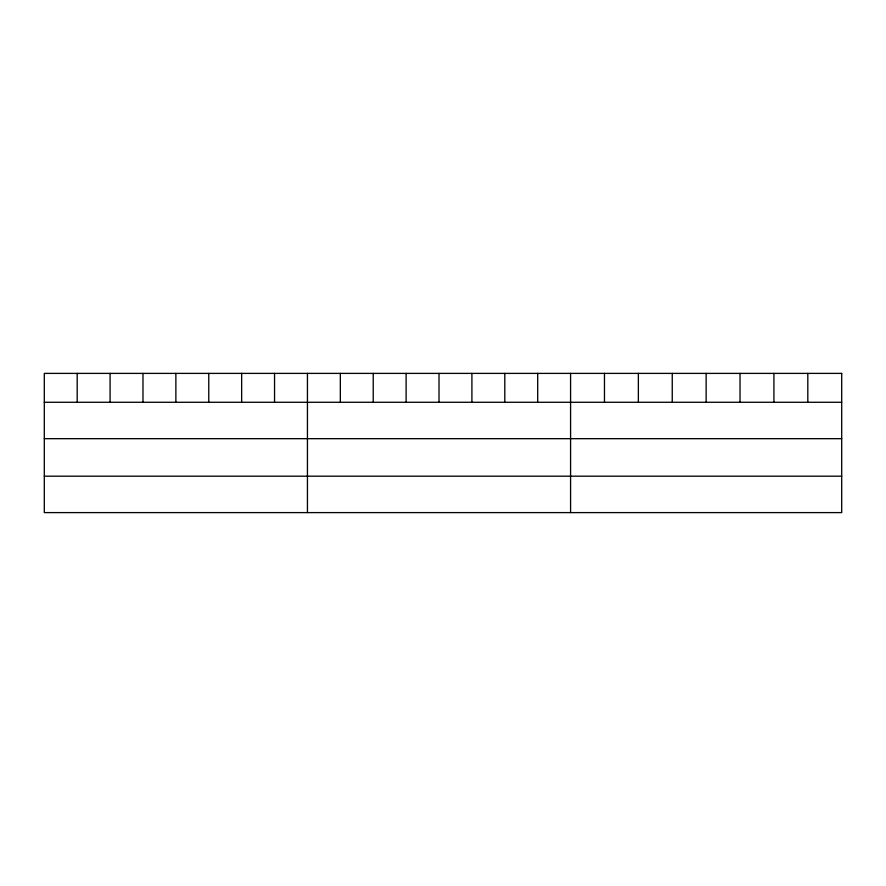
<?xml version="1.0" encoding="UTF-8"?>
<svg xmlns="http://www.w3.org/2000/svg" width="886" height="886" viewBox="0 0 886 886"><rect width="100%" height="100%" fill="white"/><g stroke="black" fill="none" stroke-linecap="round" stroke-linejoin="round"><path stroke-width="1.33" d="M44.3 402.277L841.7 402.277M44.3 438.681L841.7 438.681M44.3 476.192L841.7 476.192M807.81 373.394L807.81 402.277M773.921 373.394L773.921 402.277M740.032 373.394L740.032 402.277M706.142 373.394L706.142 402.277M672.252 373.394L672.252 402.277M638.363 373.394L638.363 402.277M604.473 373.394L604.473 402.277M570.584 373.394L570.584 512.606M537.691 373.394L537.691 402.277M504.798 373.394L504.798 402.277M471.906 373.394L471.906 402.277M439.013 373.394L439.013 402.277M406.12 373.394L406.12 402.277M373.227 373.394L373.227 402.277M340.335 373.394L340.335 402.277M307.442 373.394L307.442 512.606M274.549 373.394L274.549 402.277M241.656 373.394L241.656 402.277M208.764 373.394L208.764 402.277M175.871 373.394L175.871 402.277M142.978 373.394L142.978 402.277M110.085 373.394L110.085 402.277M77.193 373.394L77.193 402.277M841.7 373.394L44.3 373.394L44.3 512.606L841.7 512.606L841.7 373.394"/></g></svg>
